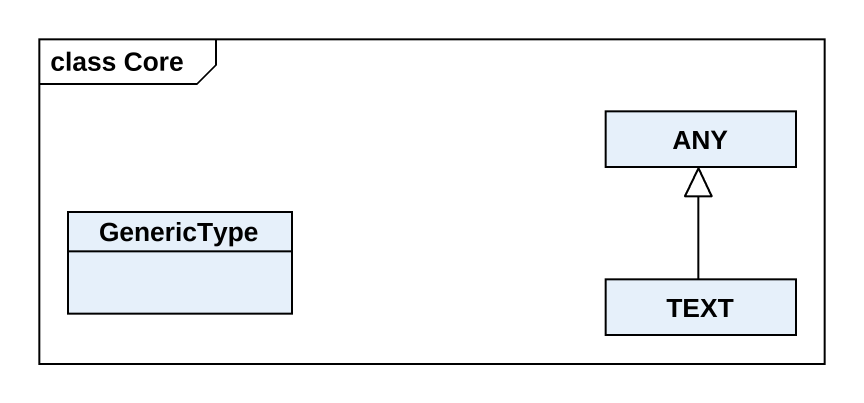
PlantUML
@startuml
mainframe class Core
hide circle
hide empty members
class ANY
class GenericType
class TEXT
TEXT -up-|> ANY
@enduml
